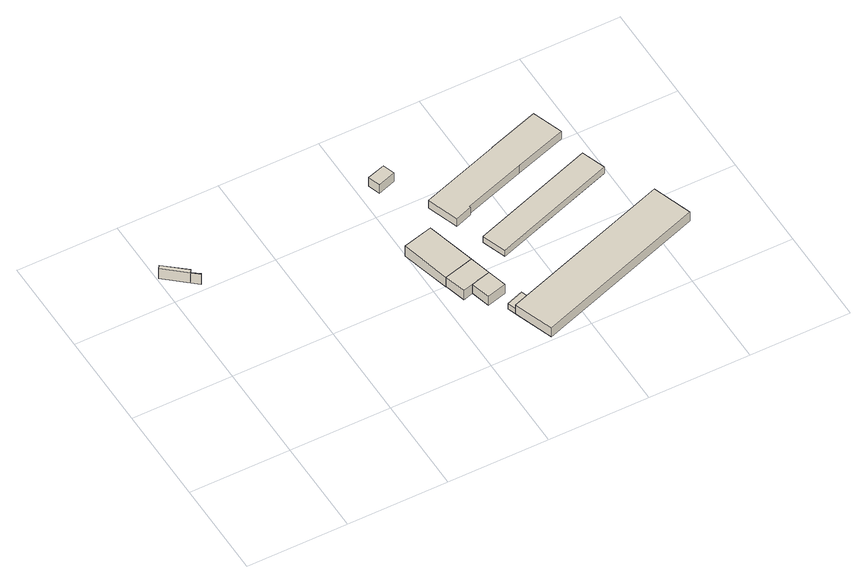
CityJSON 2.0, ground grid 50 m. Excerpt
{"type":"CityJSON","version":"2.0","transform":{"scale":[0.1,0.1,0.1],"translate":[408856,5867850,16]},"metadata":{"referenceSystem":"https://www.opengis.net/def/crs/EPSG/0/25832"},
"CityObjects":{
"building1":{"type":"Building","attributes":{"Gemeindeschluessel":"03454033","BezugspunktDach":"2200","AbsoluteHoehe":"16.058","MittlereTraufHoehe":"22.443","Firsthoehe":"22.443","function":"51009_1610","measuredHeight":6.38},"address":[{"country":"Germany","locality":"Lorup"}],"geometry":[{"type":"MultiSurface","lod":"1","boundaries":[[[0,1,2,3,4,5]],[[6,7,8,9,10,11]],[[6,11,5,4]],[[7,6,4,3]],[[8,7,3,2]],[[9,8,2,1]],[[10,9,1,0]],[[11,10,0,5]]]}]},
"building2":{"type":"Building","attributes":{"Gemeindeschluessel":"03454033","AbsoluteHoehe":"16.875","MittlereTraufHoehe":"22.769","Firsthoehe":"23.46","function":"31001_2720","roofType":"9999","measuredHeight":6.58},"address":[{"country":"Germany","locality":"Lorup"}],"geometry":[{"type":"MultiSurface","lod":"1","boundaries":[[[12,13,14,15,16,17,18,19,20]],[[21,22,23,24,25,26,27,28,29]],[[21,29,20,19]],[[22,21,19,18]],[[23,22,18,17]],[[24,23,17,16]],[[25,24,16,15]],[[26,25,15,14]],[[27,26,14,13]],[[28,27,13,12]],[[29,28,12,20]]]}]},
"building3":{"type":"Building","attributes":{"Gemeindeschluessel":"03454033","AbsoluteHoehe":"16.513","MittlereTraufHoehe":"21.994","Firsthoehe":"23.46","function":"31001_2000","roofType":"9999","measuredHeight":6.95},"address":[{"country":"Germany","locality":"Lorup"}],"geometry":[{"type":"MultiSurface","lod":"1","boundaries":[[[30,16,13,31]],[[32,33,34,35]],[[32,35,31,13]],[[33,32,13,16]],[[34,33,16,30]],[[35,34,30,31]]]}]},
"building4":{"type":"Building","attributes":{"Gemeindeschluessel":"03454033","AbsoluteHoehe":"16.996","MittlereTraufHoehe":"21.867","Firsthoehe":"23.629","function":"31001_2000","roofType":"3100","measuredHeight":6.63},"address":[{"country":"Germany","locality":"Lorup"}],"geometry":[{"type":"MultiSurface","lod":"1","boundaries":[[[12,18,36,37]],[[38,39,40,41]],[[38,41,37,36]],[[39,38,36,18]],[[40,39,18,12]],[[41,40,12,37]]]}]},
"building5":{"type":"Building","attributes":{"Gemeindeschluessel":"03454033","AbsoluteHoehe":"16.607","MittlereTraufHoehe":"20.059","Firsthoehe":"23.995","function":"31001_2000","roofType":"3100","measuredHeight":7.39},"address":[{"country":"Germany","locality":"Lorup"}],"children":["building5-1"],"geometry":[{"type":"MultiSurface","lod":"1","boundaries":[[[42,43,44,45]],[[46,47,48,49]],[[46,49,45,44]],[[47,46,44,43]],[[48,47,43,42]],[[45,50,51,52,48,42]],[[50,49,52,51]]]}]},
"building5-1":{"type":"BuildingPart","attributes":{"AbsoluteHoehe":"16.607","MittlereTraufHoehe":"20.059","Firsthoehe":"20.059","roofType":"1000","measuredHeight":3.45},"parents":["building5"],"geometry":[{"type":"MultiSurface","lod":"1","boundaries":[[[50,53,54,51]],[[55,56,49,52]],[[55,52,51,54]],[[56,55,54,53]],[[49,56,53,50]],[[51,52,49,50]]]}]},
"building6":{"type":"Building","attributes":{"Gemeindeschluessel":"03454033","AbsoluteHoehe":"17.414","MittlereTraufHoehe":"21.222","Firsthoehe":"24.93","function":"31001_2720","roofType":"3100","measuredHeight":7.52},"address":[{"country":"Germany","locality":"Lorup"}],"children":["building6-1"],"geometry":[{"type":"MultiSurface","lod":"1","boundaries":[[[57,58,59,60]],[[61,62,63,64]],[[61,64,60,59]],[[62,61,59,58]],[[57,63,65,66,67,58]],[[64,63,57,60]],[[66,65,62,67]]]}]},
"building6-1":{"type":"BuildingPart","attributes":{"AbsoluteHoehe":"17.414","MittlereTraufHoehe":"20.858","Firsthoehe":"20.858","roofType":"1000","measuredHeight":3.44},"parents":["building6"],"geometry":[{"type":"MultiSurface","lod":"1","boundaries":[[[68,67,66,69]],[[65,62,70,71]],[[65,71,69,66]],[[70,62,67,68]],[[71,70,68,69]],[[62,65,66,67]]]}]},
"building7":{"type":"Building","attributes":{"Gemeindeschluessel":"03454033","AbsoluteHoehe":"16.682","MittlereTraufHoehe":"19.833","Firsthoehe":"21.429","function":"31001_2000","roofType":"3100","measuredHeight":4.75},"address":[{"country":"Germany","locality":"Lorup"}],"geometry":[{"type":"MultiSurface","lod":"1","boundaries":[[[72,73,74,75]],[[76,77,78,79]],[[76,79,75,74]],[[77,76,74,73]],[[78,77,73,72]],[[79,78,72,75]]]}]},
"building8":{"type":"Building","attributes":{"Gemeindeschluessel":"03454033","BezugspunktDach":"2200","AbsoluteHoehe":"16.147","MittlereTraufHoehe":"20.864","Firsthoehe":"20.864","function":"31001_2000","measuredHeight":4.72},"address":[{"country":"Germany","locality":"Lorup"}],"geometry":[{"type":"MultiSurface","lod":"1","boundaries":[[[80,81,82,83,84,85,86,87,88,89]],[[90,91,92,93,94,95,96,97,98,99]],[[90,99,89,88]],[[91,90,88,87]],[[92,91,87,86]],[[93,92,86,85]],[[94,93,85,84]],[[95,94,84,83]],[[96,95,83,82]],[[97,96,82,81]],[[98,97,81,80]],[[99,98,80,89]]]}]}
},
"vertices":[
[150,1035,64],[153,1039,64],[117,1069,64],[126,1081,64],[19,1172,64],[7,1157,64],[19,1172,1],[126,1081,1],[117,1069,1],[153,1039,1],[150,1035,1],[7,1157,1],
[1233,428,67],[1206,533,67],[1139,515,67],[1126,512,67],[1058,494,67],[1086,388,67],[1137,402,67],[1153,406,67],[1166,410,67],[1153,406,9],[1137,402,9],[1086,388,9],[1058,494,9],[1126,512,9],[1139,515,9],[1206,533,9],[1233,428,9],[1166,410,9],
[994,741,67],[1143,780,67],[1206,533,5],[1058,494,5],[994,741,5],[1143,780,5],
[1161,306,67],[1258,331,67],[1161,306,10],[1137,402,10],[1233,428,10],[1258,331,10],
[1061,1174,60],[1080,1114,60],[1170,1143,60],[1151,1203,60],[1170,1143,6],[1080,1114,6],[1061,1174,6],[1151,1203,6],[1151,1203,41],[1121,1193,41],[1121,1193,6],
[1149,1207,41],[1120,1197,41],[1120,1197,6],[1149,1207,6],
[2094,496,71],[1237,202,71],[1304,7,71],[2160,301,71],[1304,7,14],[1237,202,14],[2094,496,14],[2160,301,14],[1320,230,14],[1320,230,49],[1237,202,49],
[1223,242,49],[1306,271,49],[1223,242,14],[1306,271,14],
[1941,853,46],[1326,641,46],[1367,523,46],[1982,734,46],[1367,523,7],[1326,641,7],[1941,853,7],[1982,734,7],
[1277,783,49],[1362,812,49],[1360,819,49],[1666,922,49],[1666,921,49],[1923,1006,49],[1871,1156,49],[1615,1072,49],[1615,1071,49],[1224,939,49],[1615,1071,1],[1615,1072,1],[1871,1156,1],[1923,1006,1],[1666,921,1],[1666,922,1],[1360,819,1],[1362,812,1],[1277,783,1],[1224,939,1]
]}
